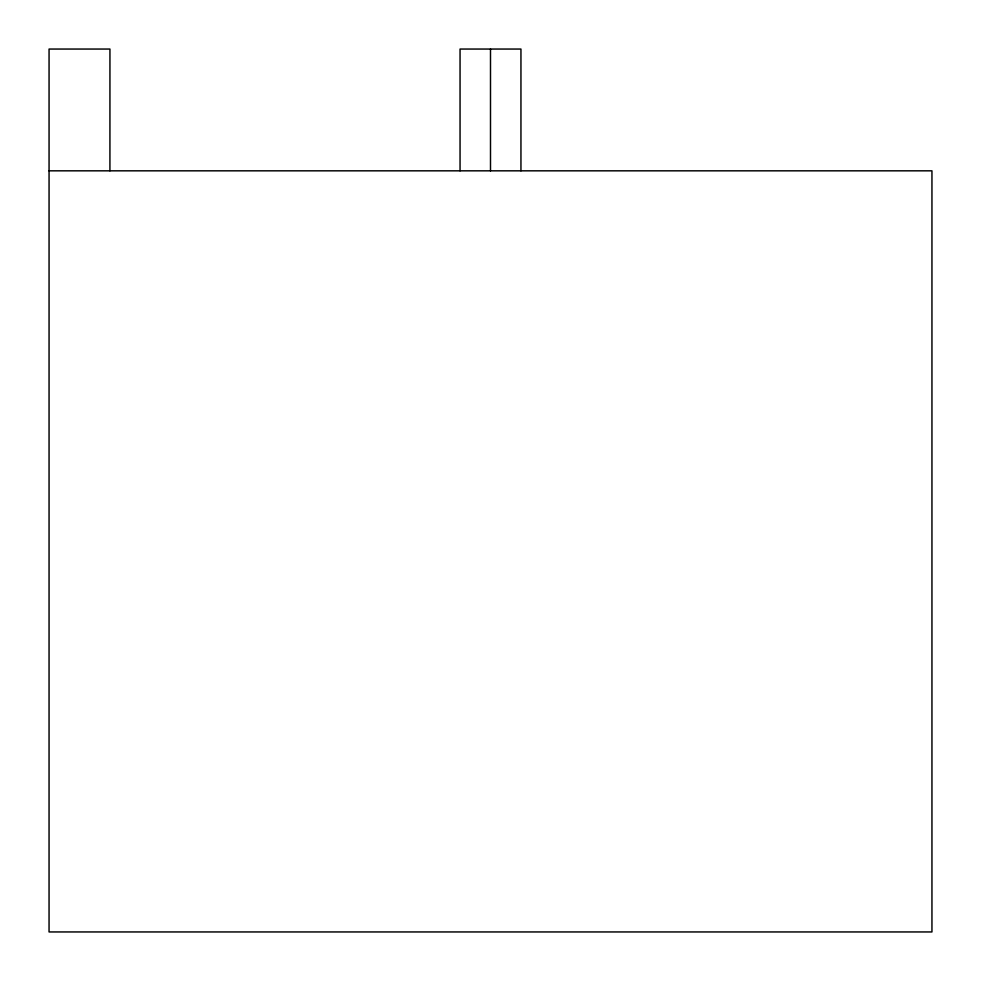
<?xml version="1.0" encoding="UTF-8"?>
<svg xmlns="http://www.w3.org/2000/svg" width="981" height="981" viewBox="0 0 981 981"><rect width="100%" height="100%" fill="white"/><g stroke="black" fill="none" stroke-linecap="round" stroke-linejoin="round"><path stroke-width="1.47" d="M49.05 170.829L931.95 170.829L931.95 931.95L49.05 931.95L49.062 49.05L109.946 49.05L109.921 170.829M520.948 170.829L520.948 49.05L460.052 49.05L460.052 170.829M490.5 49.05L490.5 170.829"/></g></svg>
